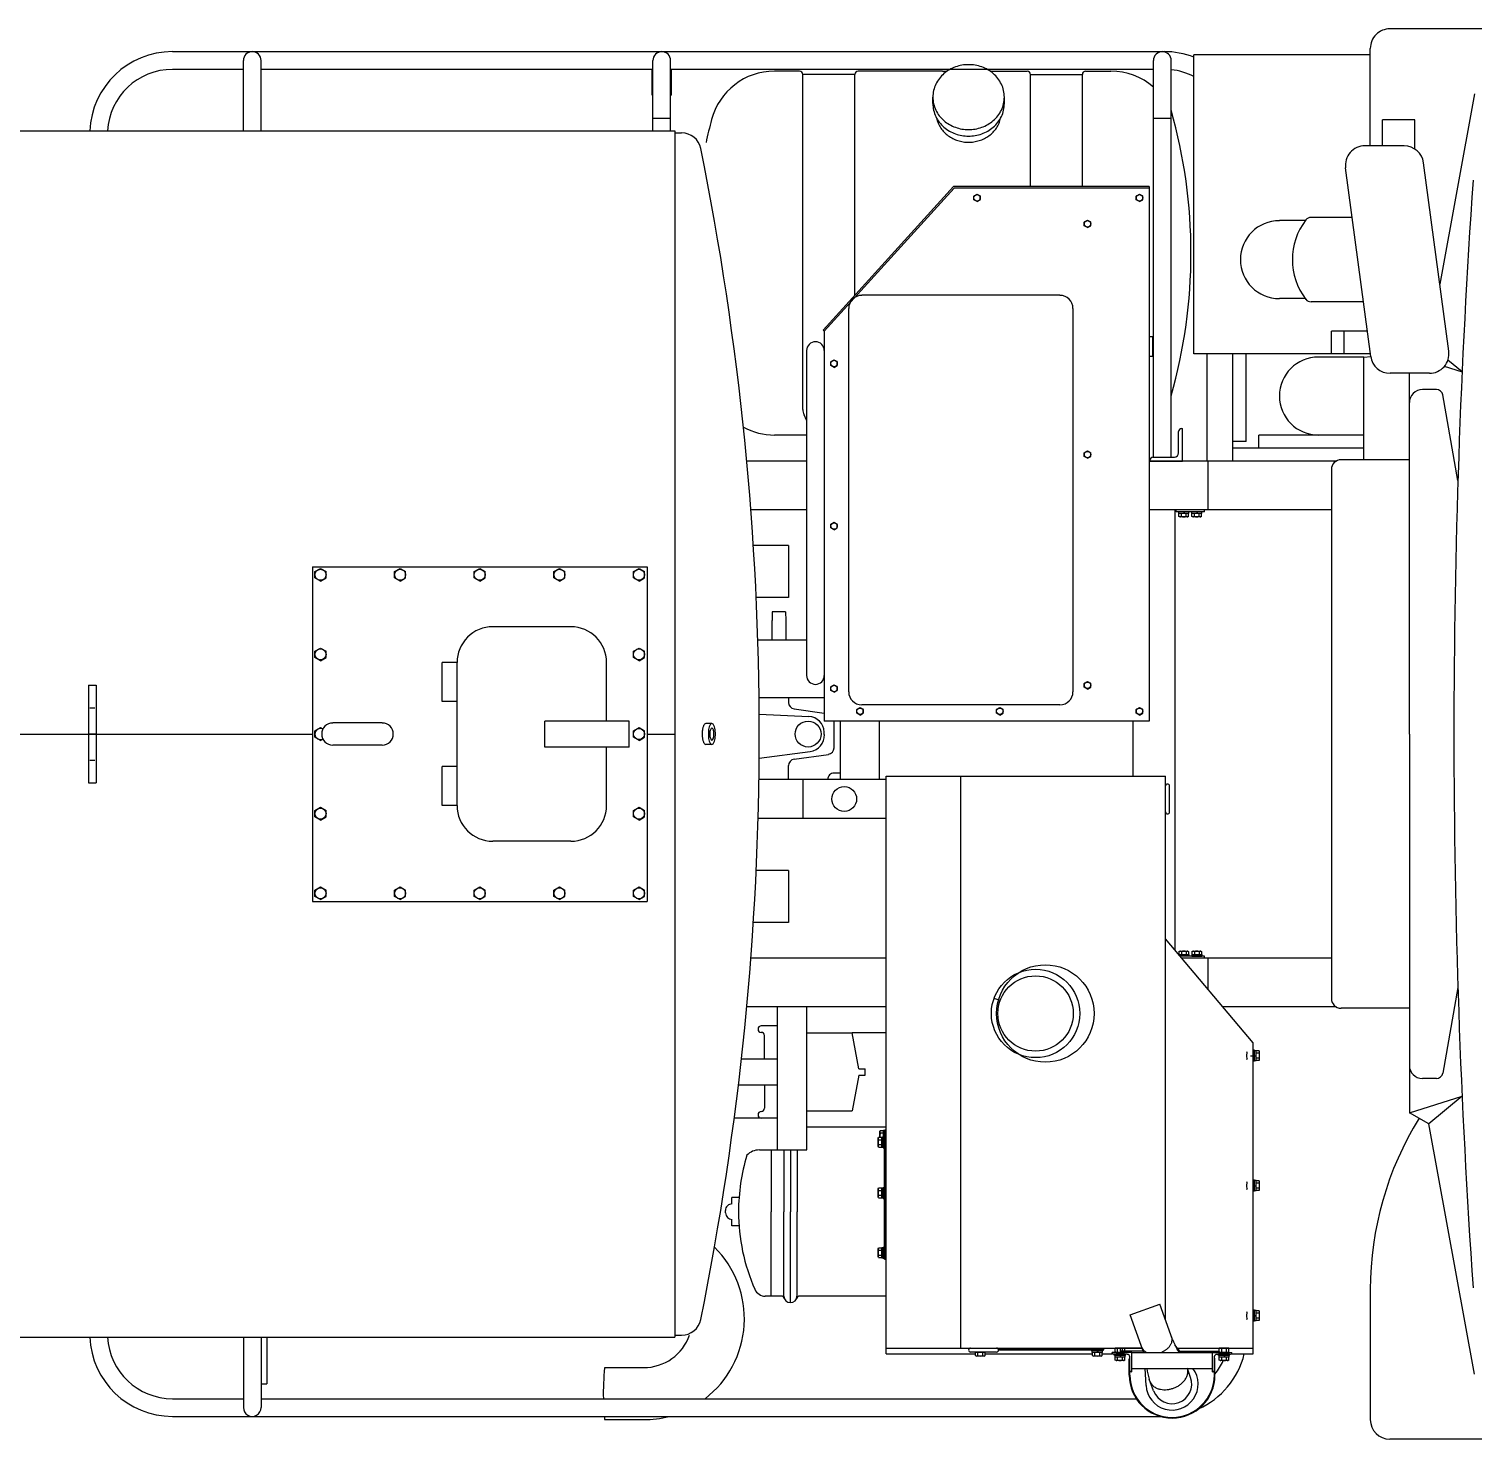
# Model space of a CAD drawing. Header units: millimetres. Extents: x 35403 to 155690, y 202798 to 276657.
# Drawn here: x 101434 to 103683, y 226707 to 228903 of the extents above; entities that cross this region are included whole.
import ezdxf

# ---------------------------------------------------------------- set-up
doc = ezdxf.new("R2010")
doc.units = ezdxf.units.MM

# ---------------------------------------------------------------- blocks, each defined once
blk = doc.blocks.new('A$C789A03EF')
for p, q in [((1.6333, 2.3262), (1.8161, 2.3262)), ((1.8465, 2.0931), (1.8465, 2.2959)), ((2.9782, 2.2959), (3.039, 2.2959)), ((3.712, 2.2908), (2.1734, 2.2908)), ((3.5739, 2.1673), (3.5739, 2.277)), ((3.6014, 2.1673), (3.6014, 2.277)), ((2.184, 2.251), (2.1907, 2.2326)), ((3.5739, 2.2633), (2.211, 2.2633)), ((3.712, 2.2633), (3.6014, 2.2633)), ((2.1264, 2.23), (2.1314, 2.2164)), ((2.1957, 2.2425), (2.197, 2.2164)), ((3.5739, 2.2402), (3.5648, 2.2402)), ((3.5648, 2.1673), (3.5648, 2.2402)), ((1.6845, 2.225), (1.7553, 1.8353)), ((2.0884, 2.2265), (2.0884, 2.2012)), ((2.0894, 2.2265), (2.0894, 2.1982)), ((2.0925, 2.2215), (2.0914, 2.2215)), ((2.0925, 2.2215), (2.0925, 2.1911)), ((2.218, 2.2164), (2.0925, 2.2164)), ((2.218, 2.2215), (2.218, 2.1911)), ((2.218, 2.2215), (2.219, 2.2215)), ((2.221, 2.2265), (2.221, 2.1982)), ((2.222, 2.2265), (2.222, 2.2012)), ((2.9782, 2.2149), (3.039, 2.2149)), ((2.0621, 2.1936), (2.0287, 2.1936)), ((2.0287, 2.1936), (2.0287, 1.7087)), ((2.1468, 2.1845), (2.0287, 2.1845)), ((2.0621, 2.1921), (2.0621, 2.1911)), ((2.0925, 2.1911), (2.0621, 2.1911)), ((2.0854, 2.1941), (2.0641, 2.1941)), ((2.0656, 2.1957), (2.0656, 2.1941)), ((2.0656, 2.1957), (2.0828, 2.1957)), ((2.0656, 2.1941), (2.0828, 2.1941)), ((2.0656, 2.1941), (2.0828, 2.1941)), ((2.0663, 2.1983), (2.0663, 2.1957)), ((2.0663, 2.1983), (2.0821, 2.1983)), ((2.0666, 2.2031), (2.0679, 2.2038)), ((2.0666, 2.2031), (2.0666, 2.1983)), ((2.0666, 2.1904), (2.0679, 2.1911)), ((2.0666, 2.1904), (2.0666, 2.1845)), ((2.0666, 2.1845), (2.0818, 2.1845)), ((2.0679, 2.2038), (2.0806, 2.2038)), ((2.0679, 2.1911), (2.0806, 2.1911)), ((2.0684, 2.1911), (2.0811, 2.1911)), ((2.0692, 2.1941), (2.0692, 2.1911)), ((2.0704, 2.2031), (2.0704, 2.1983)), ((2.0704, 2.1904), (2.0704, 2.1845)), ((2.0736, 2.1957), (2.0742, 2.1983)), ((2.0741, 2.1957), (2.0748, 2.1983)), ((2.1468, 2.1845), (2.0742, 2.1845)), ((2.078, 2.2031), (2.078, 2.1983)), ((2.078, 2.1904), (2.078, 2.1845)), ((2.0793, 2.1941), (2.0793, 2.1911)), ((2.0806, 2.2038), (2.0818, 2.2031)), ((2.0806, 2.1911), (2.0818, 2.1904)), ((2.0818, 2.2031), (2.0818, 2.1983)), ((2.0818, 2.1904), (2.0818, 2.1845)), ((2.1433, 2.1891), (2.0818, 2.1891)), ((2.0821, 2.1983), (2.0821, 2.1957)), ((2.0828, 2.1957), (2.0828, 2.1941)), ((2.0881, 2.2009), (2.0894, 2.2009)), ((2.0894, 2.2012), (2.0884, 2.2012)), ((2.218, 2.1911), (2.0925, 2.1911)), ((2.1418, 2.1911), (2.1508, 2.1792)), ((2.1439, 2.1911), (2.1471, 2.1859)), ((2.2001, 2.1891), (2.2362, 2.1891)), ((2.2006, 2.1877), (2.2207, 2.1326)), ((2.6006, 2.1845), (2.2018, 2.1845)), ((2.2018, 2.1845), (2.2362, 2.1845)), ((2.218, 2.1911), (2.2484, 2.1911)), ((2.221, 2.2012), (2.222, 2.2012)), ((2.2251, 2.1941), (2.2463, 2.1941)), ((2.2276, 2.1957), (2.2448, 2.1957)), ((2.2276, 2.1957), (2.2276, 2.1941)), ((2.2276, 2.1941), (2.2448, 2.1941)), ((2.2283, 2.1983), (2.2441, 2.1983)), ((2.2283, 2.1983), (2.2283, 2.1957)), ((2.2286, 2.2031), (2.2299, 2.2038)), ((2.2286, 2.2031), (2.2286, 2.1983)), ((2.2286, 2.1904), (2.2299, 2.1911)), ((2.2286, 2.1904), (2.2286, 2.1845)), ((2.2286, 2.1845), (2.2438, 2.1845)), ((2.242, 2.1911), (2.2294, 2.1911)), ((2.2299, 2.2038), (2.2425, 2.2038)), ((2.2299, 2.1911), (2.2425, 2.1911)), ((2.2311, 2.1941), (2.2311, 2.1911)), ((2.2324, 2.2031), (2.2324, 2.1983)), ((2.2324, 2.1904), (2.2324, 2.1845)), ((2.2355, 2.1957), (2.2362, 2.1983)), ((2.2361, 2.1957), (2.2367, 2.1983)), ((2.2362, 2.1845), (2.2362, 2.1891)), ((2.24, 2.2031), (2.24, 2.1983)), ((2.24, 2.1904), (2.24, 2.1845)), ((2.2413, 2.1941), (2.2413, 2.1911)), ((2.2425, 2.2038), (2.2438, 2.2031)), ((2.2425, 2.1911), (2.2438, 2.1904)), ((2.2438, 2.2031), (2.2438, 2.1983)), ((2.2438, 2.1904), (2.2438, 2.1845)), ((2.2441, 2.1983), (2.2441, 2.1957)), ((2.2448, 2.1957), (2.2448, 2.1941)), ((2.264, 2.1936), (2.2484, 2.1936)), ((2.2484, 2.1921), (2.2484, 2.1911)), ((2.2615, 2.1871), (2.2615, 2.1845)), ((2.4255, 2.1871), (2.2615, 2.1871)), ((2.4263, 2.1855), (2.2615, 2.1855)), ((2.263, 2.1888), (2.2802, 2.1888)), ((2.263, 2.1888), (2.263, 2.1871)), ((2.263, 2.1871), (2.2802, 2.1871)), ((2.2637, 2.1913), (2.2795, 2.1913)), ((2.2637, 2.1913), (2.2637, 2.1888)), ((2.264, 2.1961), (2.2653, 2.1969)), ((2.264, 2.1961), (2.264, 2.1913)), ((2.2653, 2.1969), (2.278, 2.1969)), ((2.2678, 2.1961), (2.2678, 2.1913)), ((2.271, 2.1888), (2.2716, 2.1913)), ((2.2715, 2.1888), (2.2722, 2.1913)), ((2.2754, 2.1961), (2.2754, 2.1913)), ((2.278, 2.1969), (2.2792, 2.1961)), ((2.2792, 2.1961), (2.2792, 2.1913)), ((2.4463, 2.1936), (2.2792, 2.1936)), ((2.2795, 2.1913), (2.2795, 2.1888)), ((2.2802, 2.1888), (2.2802, 2.1871)), ((2.4285, 2.1906), (2.469, 2.1906)), ((2.446, 2.1913), (2.446, 2.1906)), ((2.446, 2.1913), (2.4618, 2.1913)), ((2.4463, 2.1961), (2.4475, 2.1969)), ((2.4463, 2.1961), (2.4463, 2.1913)), ((2.4475, 2.1969), (2.4602, 2.1969)), ((2.4501, 2.1961), (2.4501, 2.1913)), ((2.4537, 2.1906), (2.4539, 2.1913)), ((2.4542, 2.1906), (2.4544, 2.1913)), ((2.4577, 2.1961), (2.4577, 2.1913)), ((2.4602, 2.1969), (2.4615, 2.1961)), ((2.4615, 2.1961), (2.4615, 2.1913)), ((2.6006, 2.1936), (2.4615, 2.1936)), ((2.4618, 2.1913), (2.4618, 2.1906)), ((2.4842, 2.1845), (2.4842, 1.2937)), ((2.6006, 2.1936), (2.6006, 1.2937)), ((2.1544, 2.1709), (2.1744, 2.1158)), ((2.9297, 2.1643), (2.919, 2.1643)), ((2.9297, 0.2884), (2.9297, 2.1673)), ((5.6427, 2.1673), (2.9297, 2.1673)), ((2.0197, 2.1415), (2.019, 2.1402)), ((2.019, 2.1402), (2.019, 2.1276)), ((2.0197, 2.1415), (2.0245, 2.1415)), ((2.0197, 2.1377), (2.0245, 2.1377)), ((2.0245, 2.1418), (2.0245, 2.126)), ((2.0245, 2.1418), (2.0271, 2.1418)), ((2.0271, 2.1425), (2.0287, 2.1425)), ((2.0271, 2.1425), (2.0271, 2.1253)), ((2.0287, 2.1425), (2.0287, 2.1253)), ((2.1653, 2.1407), (2.1653, 1.2937)), ((2.019, 2.1276), (2.0197, 2.1263)), ((2.0197, 2.1301), (2.0245, 2.1301)), ((2.0197, 2.1263), (2.0245, 2.1263)), ((2.0271, 2.1346), (2.0245, 2.1339)), ((2.0271, 2.134), (2.0245, 2.1333)), ((2.0245, 2.126), (2.0271, 2.126)), ((2.0271, 2.1253), (2.0287, 2.1253)), ((2.2207, 2.1326), (2.1744, 2.1158)), ((2.6006, 2.1035), (2.7347, 2.1035)), ((2.7393, 2.1035), (2.7393, 1.9719)), ((2.7495, 2.1136), (2.7495, 1.9719)), ((2.7596, 2.1035), (2.7596, 1.9719)), ((2.7642, 2.1035), (2.7887, 2.1035)), ((2.7798, 2.1035), (2.7798, 1.9719)), ((2.6033, 2.0458), (2.6006, 2.0458)), ((2.6017, 2.0458), (2.6017, 1.8535)), ((2.6033, 2.0458), (2.6033, 1.8535)), ((2.6049, 2.0443), (2.6033, 2.0443)), ((2.6033, 2.0443), (2.6033, 2.0271)), ((2.6049, 2.0271), (2.6033, 2.0271)), ((2.6049, 2.0443), (2.6049, 2.0271)), ((2.6074, 2.0436), (2.6049, 2.0436)), ((2.6049, 2.0364), (2.6074, 2.0357)), ((2.6049, 2.0358), (2.6074, 2.0351)), ((2.6074, 2.0278), (2.6049, 2.0278)), ((2.6074, 2.0436), (2.6074, 2.0278)), ((2.6123, 2.0433), (2.6074, 2.0433)), ((2.6123, 2.0395), (2.6074, 2.0395)), ((2.6123, 2.0319), (2.6074, 2.0319)), ((2.6123, 2.0281), (2.6074, 2.0281)), ((2.6123, 2.0433), (2.613, 2.042)), ((2.613, 2.0294), (2.6123, 2.0281)), ((2.613, 2.042), (2.613, 2.0294)), ((2.8296, 1.9942), (2.8406, 1.9942)), ((2.8406, 1.9942), (2.8406, 1.9841)), ((2.7393, 1.8757), (2.7393, 1.9719)), ((2.7495, 1.8757), (2.7495, 1.9719)), ((2.7596, 1.8757), (2.7596, 1.9719)), ((2.7798, 1.8757), (2.7798, 1.9719)), ((2.8406, 1.9598), (2.8406, 1.9496)), ((2.8507, 1.9739), (2.8507, 1.9699)), ((2.0197, 1.939), (2.019, 1.9377)), ((2.019, 1.9377), (2.019, 1.9251)), ((2.0197, 1.939), (2.0245, 1.939)), ((2.0197, 1.9352), (2.0245, 1.9352)), ((2.0245, 1.9393), (2.0245, 1.9235)), ((2.0245, 1.9393), (2.0271, 1.9393)), ((2.0271, 1.94), (2.0287, 1.94)), ((2.0271, 1.94), (2.0271, 1.9228)), ((2.0287, 1.94), (2.0287, 1.9228)), ((2.6049, 1.9512), (2.6033, 1.9512)), ((2.6033, 1.9512), (2.6033, 1.934)), ((2.6049, 1.9512), (2.6049, 1.934)), ((2.6074, 1.9505), (2.6049, 1.9505)), ((2.6049, 1.9432), (2.6074, 1.9426)), ((2.6049, 1.9427), (2.6074, 1.942)), ((2.6074, 1.9347), (2.6049, 1.9347)), ((2.6074, 1.9505), (2.6074, 1.9347)), ((2.6123, 1.9501), (2.6074, 1.9501)), ((2.6123, 1.9464), (2.6074, 1.9464)), ((2.6123, 1.9388), (2.6074, 1.9388)), ((2.6123, 1.935), (2.6074, 1.935)), ((2.6123, 1.9501), (2.613, 1.9489)), ((2.613, 1.9362), (2.6123, 1.935)), ((2.613, 1.9489), (2.613, 1.9362)), ((2.8296, 1.9496), (2.8406, 1.9496)), ((2.019, 1.9251), (2.0197, 1.9238)), ((2.0197, 1.9276), (2.0245, 1.9276)), ((2.0197, 1.9238), (2.0245, 1.9238)), ((2.0271, 1.9321), (2.0245, 1.9314)), ((2.0271, 1.9316), (2.0245, 1.9309)), ((2.0245, 1.9235), (2.0271, 1.9235)), ((2.0271, 1.9228), (2.0287, 1.9228)), ((2.6049, 1.934), (2.6033, 1.934)), ((2.6033, 1.8722), (2.6033, 1.855)), ((2.6049, 1.8722), (2.6033, 1.8722)), ((2.6049, 1.8722), (2.6049, 1.855)), ((2.6074, 1.8715), (2.6049, 1.8715)), ((2.6074, 1.8715), (2.6074, 1.8557)), ((2.6123, 1.8712), (2.6074, 1.8712)), ((2.6123, 1.8674), (2.6074, 1.8674)), ((2.6123, 1.8712), (2.613, 1.8699)), ((2.613, 1.8699), (2.613, 1.8573)), ((2.7241, 1.8757), (2.7241, 1.653)), ((2.7979, 1.8757), (2.7241, 1.8757)), ((2.7697, 1.8757), (2.7697, 1.653)), ((2.6006, 1.8616), (2.6006, 1.8444)), ((2.6033, 1.8535), (2.6006, 1.8535)), ((2.6023, 1.8444), (2.6006, 1.8444)), ((2.6023, 1.8536), (2.6048, 1.853)), ((2.6023, 1.8535), (2.6023, 1.8444)), ((2.6023, 1.8531), (2.6048, 1.8524)), ((2.6048, 1.8451), (2.6023, 1.8451)), ((2.6049, 1.855), (2.6033, 1.855)), ((2.6048, 1.855), (2.6048, 1.8451)), ((2.6096, 1.8492), (2.6048, 1.8492)), ((2.6096, 1.8454), (2.6048, 1.8454)), ((2.6049, 1.8643), (2.6074, 1.8636)), ((2.6049, 1.8637), (2.6074, 1.8631)), ((2.6074, 1.8557), (2.6049, 1.8557)), ((2.6123, 1.8598), (2.6074, 1.8598)), ((2.6123, 1.856), (2.6074, 1.856)), ((2.6104, 1.8466), (2.6096, 1.8454)), ((2.6104, 1.856), (2.6104, 1.8466)), ((2.613, 1.8573), (2.6123, 1.856)), ((1.7036, 1.7918), (1.7553, 1.8353)), ((1.7553, 1.8353), (1.7857, 1.8177)), ((2.6006, 1.8403), (2.7241, 1.8403)), ((2.7697, 1.8261), (2.795, 1.8261)), ((2.7697, 1.8261), (2.8269, 1.8261)), ((2.7697, 1.8261), (2.8371, 1.8261)), ((1.7857, 1.8177), (1.7036, 1.7918)), ((1.7857, 1.2279), (1.7857, 1.8177)), ((2.6432, 1.7593), (2.6533, 1.815)), ((2.7241, 1.815), (2.6533, 1.815)), ((2.79, 1.7745), (2.79, 1.8109)), ((1.7101, 1.6228), (1.7336, 1.756)), ((1.7436, 1.7644), (1.7655, 1.7644)), ((2.6432, 1.7593), (2.633, 1.7593)), ((2.633, 1.7593), (2.633, 1.7492)), ((2.8306, 1.7745), (2.7697, 1.7745)), ((2.0197, 1.7365), (2.019, 1.7353)), ((2.019, 1.7353), (2.019, 1.7226)), ((2.0197, 1.7365), (2.0245, 1.7365)), ((2.0197, 1.7328), (2.0245, 1.7328)), ((2.0245, 1.7369), (2.0245, 1.7211)), ((2.0245, 1.7369), (2.0271, 1.7369)), ((2.0271, 1.7376), (2.0287, 1.7376)), ((2.0271, 1.7376), (2.0271, 1.7204)), ((2.0287, 1.7376), (2.0287, 1.7204)), ((2.6432, 1.7492), (2.633, 1.7492)), ((2.6432, 1.7492), (2.6533, 1.6935)), ((2.8259, 1.734), (2.7697, 1.734)), ((2.79, 1.734), (2.79, 1.6976)), ((2.019, 1.7226), (2.0197, 1.7214)), ((2.0197, 1.7252), (2.0245, 1.7252)), ((2.0197, 1.7214), (2.0245, 1.7214)), ((2.0271, 1.7296), (2.0245, 1.729)), ((2.0271, 1.7291), (2.0245, 1.7284)), ((2.0245, 1.7211), (2.0271, 1.7211)), ((2.0271, 1.7204), (2.0287, 1.7204)), ((2.0333, 1.729), (2.0303, 1.729)), ((2.0287, 1.7087), (2.1653, 1.5467)), ((2.6006, 1.6935), (2.6533, 1.6935)), ((2.7241, 1.6935), (2.6533, 1.6935)), ((2.7697, 1.6824), (2.795, 1.6824)), ((1.7857, 1.6551), (1.892, 1.6551)), ((1.8996, 1.653), (2.0757, 1.653)), ((2.423, 1.6431), (2.4325, 1.6396)), ((2.6006, 1.653), (2.8177, 1.653)), ((1.9072, 0.8158), (1.9072, 1.6399)), ((2.0995, 1.5771), (2.0995, 1.6247)), ((1.9072, 1.5771), (2.0995, 1.5771)), ((2.0995, 1.5771), (2.1397, 1.5771)), ((2.1046, 1.5771), (2.1046, 1.5741)), ((2.6006, 1.5771), (2.8113, 1.5771)), ((2.1046, 1.5741), (2.1423, 1.5741)), ((2.1246, 1.5741), (2.1089, 1.5741)), ((2.1089, 1.5715), (2.1089, 1.5741)), ((2.1246, 1.5715), (2.1089, 1.5715)), ((2.1092, 1.5667), (2.1092, 1.5715)), ((2.1104, 1.566), (2.1092, 1.5667)), ((2.1231, 1.566), (2.1104, 1.566)), ((2.113, 1.5667), (2.113, 1.5715)), ((2.1169, 1.5741), (2.1162, 1.5715)), ((2.1174, 1.5741), (2.1168, 1.5715)), ((2.1205, 1.5667), (2.1205, 1.5715)), ((2.1243, 1.5667), (2.1231, 1.566)), ((2.1243, 1.5667), (2.1243, 1.5715)), ((2.1246, 1.5715), (2.1246, 1.5741)), ((2.1291, 1.5715), (2.1291, 1.5741)), ((2.1444, 1.5715), (2.1291, 1.5715)), ((2.1294, 1.5667), (2.1294, 1.5715)), ((2.1307, 1.566), (2.1294, 1.5667)), ((2.1433, 1.566), (2.1307, 1.566)), ((2.1332, 1.5667), (2.1332, 1.5715)), ((2.1371, 1.5741), (2.1365, 1.5715)), ((2.1377, 1.5741), (2.137, 1.5715)), ((2.1408, 1.5667), (2.1408, 1.5715)), ((2.1446, 1.5667), (2.1433, 1.566)), ((2.1449, 1.5715), (2.1444, 1.5715)), ((2.1446, 1.5713), (2.1446, 1.5715)), ((2.1446, 1.5667), (2.1446, 1.5713)), ((2.1502, 1.5647), (2.1502, 0.8786)), ((2.7525, 1.5214), (2.8074, 1.5214)), ((2.7525, 1.4404), (2.7525, 1.5214)), ((2.9727, 0.9672), (2.9727, 1.4885)), ((3.494, 1.4885), (2.9727, 1.4885)), ((2.9853, 1.4858), (2.9767, 1.4808)), ((2.9853, 1.4858), (2.9939, 1.4808)), ((3.1093, 1.4858), (3.1007, 1.4808)), ((3.1093, 1.4858), (3.1179, 1.4808)), ((3.2334, 1.4858), (3.2247, 1.4808)), ((3.2334, 1.4858), (3.242, 1.4808)), ((3.3574, 1.4858), (3.3488, 1.4808)), ((3.3574, 1.4858), (3.366, 1.4808)), ((3.4814, 1.4858), (3.4728, 1.4808)), ((3.4814, 1.4858), (3.49, 1.4808)), ((3.494, 0.9672), (3.494, 1.4885)), ((2.9767, 1.4808), (2.9767, 1.4709)), ((2.9853, 1.4659), (2.9767, 1.4709)), ((2.9939, 1.4709), (2.9853, 1.4659)), ((2.9939, 1.4808), (2.9939, 1.4709)), ((3.1007, 1.4808), (3.1007, 1.4709)), ((3.1093, 1.4659), (3.1007, 1.4709)), ((3.1179, 1.4709), (3.1093, 1.4659)), ((3.1179, 1.4808), (3.1179, 1.4709)), ((3.2247, 1.4808), (3.2247, 1.4709)), ((3.2334, 1.4659), (3.2247, 1.4709)), ((3.242, 1.4709), (3.2334, 1.4659)), ((3.242, 1.4808), (3.242, 1.4709)), ((3.3488, 1.4808), (3.3488, 1.4709)), ((3.3574, 1.4659), (3.3488, 1.4709)), ((3.366, 1.4709), (3.3574, 1.4659)), ((3.366, 1.4808), (3.366, 1.4709)), ((3.4728, 1.4808), (3.4728, 1.4709)), ((3.4814, 1.4659), (3.4728, 1.4709)), ((3.49, 1.4709), (3.4814, 1.4659)), ((3.49, 1.4808), (3.49, 1.4709)), ((2.7525, 1.4404), (2.803, 1.4404)), ((3.0916, 1.3949), (3.2131, 1.3949)), ((2.6006, 1.3597), (2.7999, 1.3597)), ((2.7301, 1.2987), (2.7301, 1.3597)), ((2.9853, 1.3618), (2.9767, 1.3568)), ((2.9767, 1.3568), (2.9767, 1.3469)), ((2.9853, 1.3618), (2.9939, 1.3568)), ((2.9939, 1.3568), (2.9939, 1.3469)), ((3.4814, 1.3618), (3.4728, 1.3568)), ((3.4728, 1.3568), (3.4728, 1.3469)), ((3.4814, 1.3618), (3.49, 1.3568)), ((3.49, 1.3568), (3.49, 1.3469)), ((2.1593, 1.3493), (2.1593, 1.3088)), ((2.9853, 1.3419), (2.9767, 1.3469)), ((2.9939, 1.3469), (2.9853, 1.3419)), ((3.0359, 1.3392), (3.0359, 1.2481)), ((3.2688, 1.3392), (3.2688, 1.1165)), ((3.2688, 1.3392), (3.2921, 1.3392)), ((3.2921, 1.3392), (3.2921, 1.2785)), ((3.4814, 1.3419), (3.4728, 1.3469)), ((3.49, 1.3469), (3.4814, 1.3419)), ((2.6006, 1.2937), (2.1653, 1.2937)), ((2.216, 1.2937), (2.216, 1.2076)), ((2.6006, 1.2985), (2.7986, 1.2985)), ((2.6108, 1.2985), (2.6108, 1.2076)), ((2.6715, 1.2987), (2.6715, 1.2076)), ((2.6715, 1.2886), (2.6816, 1.2886)), ((2.6918, 1.2987), (2.7525, 1.2987)), ((2.7525, 1.2987), (2.7525, 1.2771)), ((3.8428, 1.3038), (3.8306, 1.3038)), ((3.8306, 1.1519), (3.8306, 1.3038)), ((3.8428, 1.1519), (3.8428, 1.3038)), ((2.7438, 1.2671), (2.6903, 1.2595)), ((2.7982, 1.2654), (2.7187, 1.255)), ((3.2688, 1.2785), (3.2921, 1.2785)), ((3.8407, 1.2687), (3.8326, 1.2687)), ((2.6816, 1.2494), (2.6816, 1.2076)), ((2.8719, 1.2441), (2.8815, 1.2441)), ((2.9853, 1.2378), (2.9767, 1.2328)), ((2.9853, 1.2378), (2.9939, 1.2328)), ((3.0005, 1.2481), (3.0005, 1.2076)), ((3.0005, 1.2481), (3.1321, 1.2481)), ((3.1321, 1.2481), (3.1321, 1.2076)), ((3.3852, 1.2451), (3.4623, 1.2451)), ((3.4814, 1.2378), (3.4777, 1.2357)), ((3.4814, 1.2378), (3.49, 1.2328)), ((1.7857, 1.2279), (1.7857, 0.666)), ((2.6968, 1.2288), (2.6969, 1.2248)), ((2.9727, 1.2279), (2.9297, 1.2279)), ((2.9767, 1.2328), (2.9767, 1.2229)), ((2.9853, 1.2179), (2.9767, 1.2229)), ((2.9939, 1.2229), (2.9853, 1.2179)), ((2.9939, 1.2328), (2.9939, 1.2229)), ((3.4814, 1.2179), (3.4777, 1.22)), ((3.49, 1.2229), (3.4814, 1.2179)), ((3.49, 1.2328), (3.49, 1.2229)), ((5.6427, 1.2279), (3.494, 1.2279)), ((3.8306, 1.2279), (3.8428, 1.2279)), ((2.1907, 1.2076), (2.6968, 1.2076)), ((2.1907, 1.1772), (2.1907, 1.2076)), ((2.1907, 0.3775), (2.1907, 1.2076)), ((2.2058, 1.1983), (2.2008, 1.1953)), ((2.2008, 1.1953), (2.2008, 1.1895)), ((2.2058, 1.1983), (2.2109, 1.1953)), ((2.2109, 1.1953), (2.2109, 1.1895)), ((2.4235, 1.1983), (2.4184, 1.1953)), ((2.4184, 1.1953), (2.4184, 1.1895)), ((2.4235, 1.1983), (2.4285, 1.1953)), ((2.4285, 1.1953), (2.4285, 1.1895)), ((2.6411, 1.1983), (2.6361, 1.1953)), ((2.6361, 1.1953), (2.6361, 1.1895)), ((2.6411, 1.1983), (2.6462, 1.1953)), ((2.6462, 1.1953), (2.6462, 1.1895)), ((2.6968, 0.6002), (2.6968, 1.2076)), ((2.7438, 1.1886), (2.6968, 1.1953)), ((2.7982, 1.197), (2.721, 1.2005)), ((2.8719, 1.2117), (2.8815, 1.2117)), ((3.0005, 1.2076), (3.1321, 1.2076)), ((3.0359, 1.2076), (3.0359, 1.1165)), ((3.3852, 1.2106), (3.4623, 1.2106)), ((2.2058, 1.1866), (2.2008, 1.1895)), ((2.2109, 1.1895), (2.2058, 1.1866)), ((2.3298, 1.1823), (2.6386, 1.1823)), ((2.4235, 1.1866), (2.4184, 1.1895)), ((2.4285, 1.1895), (2.4235, 1.1866)), ((2.6411, 1.1866), (2.6361, 1.1895)), ((2.6462, 1.1895), (2.6411, 1.1866)), ((2.6968, 1.1717), (2.7984, 1.1717)), ((2.7525, 1.1717), (2.7525, 1.1786)), ((3.2688, 1.1772), (3.2921, 1.1772)), ((3.2921, 1.1772), (3.2921, 1.1165)), ((3.8407, 1.187), (3.8326, 1.187)), ((2.2868, 1.1578), (2.2818, 1.1549)), ((2.2818, 1.1549), (2.2818, 1.149)), ((2.2868, 1.1461), (2.2818, 1.149)), ((2.2868, 1.1578), (2.2919, 1.1549)), ((2.2919, 1.149), (2.2868, 1.1461)), ((2.2919, 1.1549), (2.2919, 1.149)), ((2.3096, 0.5648), (2.3096, 1.1621)), ((2.6589, 0.5648), (2.6589, 1.1621)), ((2.6816, 1.1628), (2.6766, 1.1599)), ((2.6766, 1.1599), (2.6766, 1.1541)), ((2.6816, 1.1511), (2.6766, 1.1541)), ((2.6816, 1.1628), (2.6867, 1.1599)), ((2.6867, 1.1541), (2.6816, 1.1511)), ((2.6867, 1.1599), (2.6867, 1.1541)), ((3.8428, 1.1519), (3.8306, 1.1519)), ((2.7244, 0.6307), (2.7244, 1.1367)), ((2.9853, 1.1138), (2.9767, 1.1088)), ((2.9767, 1.1088), (2.9767, 1.0989)), ((2.9853, 1.1138), (2.9939, 1.1088)), ((2.9939, 1.1088), (2.9939, 1.0989)), ((3.2688, 1.1165), (3.2921, 1.1165)), ((3.4814, 1.1138), (3.4728, 1.1088)), ((3.4728, 1.1088), (3.4728, 1.0989)), ((3.4814, 1.1138), (3.49, 1.1088)), ((3.49, 1.1088), (3.49, 1.0989)), ((2.7244, 1.0815), (2.8004, 1.0815)), ((2.7565, 1.0508), (2.7565, 1.0815)), ((2.7785, 1.0508), (2.7785, 1.0815)), ((2.9853, 1.0939), (2.9767, 1.0989)), ((2.9939, 1.0989), (2.9853, 1.0939)), ((3.4814, 1.0939), (3.4728, 1.0989)), ((3.49, 1.0989), (3.4814, 1.0939)), ((3.0916, 1.0608), (3.2131, 1.0608)), ((2.7571, 1.0374), (2.7567, 1.0508)), ((2.7571, 1.0374), (2.7778, 1.0374)), ((2.7778, 1.0374), (2.7782, 1.0508)), ((2.7525, 1.0153), (2.803, 1.0153)), ((2.7525, 0.9343), (2.7525, 1.0153)), ((2.9853, 0.9898), (2.9767, 0.9848)), ((2.9853, 0.9898), (2.9939, 0.9848)), ((3.1093, 0.9898), (3.1007, 0.9848)), ((3.1093, 0.9898), (3.1179, 0.9848)), ((3.2334, 0.9898), (3.2247, 0.9848)), ((3.2334, 0.9898), (3.242, 0.9848)), ((3.3574, 0.9898), (3.3488, 0.9848)), ((3.3574, 0.9898), (3.366, 0.9848)), ((3.4814, 0.9898), (3.4728, 0.9848)), ((3.4814, 0.9898), (3.49, 0.9848)), ((3.494, 0.9672), (2.9727, 0.9672)), ((2.9767, 0.9848), (2.9767, 0.9749)), ((2.9853, 0.9699), (2.9767, 0.9749)), ((2.9939, 0.9749), (2.9853, 0.9699)), ((2.9939, 0.9848), (2.9939, 0.9749)), ((3.1007, 0.9848), (3.1007, 0.9749)), ((3.1093, 0.9699), (3.1007, 0.9749)), ((3.1179, 0.9749), (3.1093, 0.9699)), ((3.1179, 0.9848), (3.1179, 0.9749)), ((3.2247, 0.9848), (3.2247, 0.9749)), ((3.2334, 0.9699), (3.2247, 0.9749)), ((3.242, 0.9749), (3.2334, 0.9699)), ((3.242, 0.9848), (3.242, 0.9749)), ((3.3488, 0.9848), (3.3488, 0.9749)), ((3.3574, 0.9699), (3.3488, 0.9749)), ((3.366, 0.9749), (3.3574, 0.9699)), ((3.366, 0.9848), (3.366, 0.9749)), ((3.4728, 0.9848), (3.4728, 0.9749)), ((3.4814, 0.9699), (3.4728, 0.9749)), ((3.49, 0.9749), (3.4814, 0.9699)), ((3.49, 0.9848), (3.49, 0.9749)), ((2.7525, 0.9343), (2.8074, 0.9343)), ((2.6816, 0.9098), (2.6766, 0.9068)), ((2.6766, 0.9068), (2.6766, 0.901)), ((2.6816, 0.8981), (2.6766, 0.901)), ((2.6816, 0.9098), (2.6867, 0.9068)), ((2.6867, 0.901), (2.6816, 0.8981)), ((2.6867, 0.9068), (2.6867, 0.901)), ((1.9072, 0.8786), (2.0995, 0.8786)), ((2.0995, 0.8027), (2.0995, 0.8786)), ((2.0995, 0.8786), (2.1907, 0.8786)), ((2.1046, 0.8816), (2.1046, 0.8786)), ((2.1046, 0.8816), (2.1491, 0.8816)), ((2.1089, 0.8842), (2.1246, 0.8842)), ((2.1089, 0.8842), (2.1089, 0.8816)), ((2.1089, 0.8816), (2.1246, 0.8816)), ((2.1092, 0.889), (2.1104, 0.8897)), ((2.1092, 0.889), (2.1092, 0.8842)), ((2.1104, 0.8897), (2.1231, 0.8897)), ((2.113, 0.889), (2.113, 0.8842)), ((2.1161, 0.8816), (2.1168, 0.8842)), ((2.1166, 0.8816), (2.1173, 0.8842)), ((2.1205, 0.889), (2.1205, 0.8842)), ((2.1231, 0.8897), (2.1243, 0.889)), ((2.1243, 0.889), (2.1243, 0.8842)), ((2.1246, 0.8842), (2.1246, 0.8816)), ((2.1291, 0.8842), (2.1449, 0.8842)), ((2.1291, 0.8842), (2.1291, 0.8816)), ((2.1291, 0.8816), (2.1449, 0.8816)), ((2.1294, 0.889), (2.1307, 0.8897)), ((2.1294, 0.889), (2.1294, 0.8842)), ((2.1307, 0.8897), (2.1433, 0.8897)), ((2.1332, 0.889), (2.1332, 0.8842)), ((2.1363, 0.8816), (2.137, 0.8842)), ((2.1369, 0.8816), (2.1375, 0.8842)), ((2.1408, 0.889), (2.1408, 0.8842)), ((2.1433, 0.8897), (2.1446, 0.889)), ((2.1446, 0.889), (2.1446, 0.8842)), ((2.1449, 0.8842), (2.1449, 0.8816)), ((2.1491, 0.8816), (2.1491, 0.8786)), ((2.7244, 0.8786), (2.8113, 0.8786)), ((1.7101, 0.8329), (1.7336, 0.6997)), ((1.7857, 0.8007), (1.892, 0.8007)), ((1.8566, 0.8007), (1.8566, 0.6407)), ((1.8996, 0.8027), (2.0995, 0.8027)), ((2.0604, 0.8027), (2.0604, 0.6356)), ((2.0995, 0.8027), (2.1907, 0.8027)), ((2.1008, 0.8027), (2.1008, 0.6356)), ((2.139, 0.8027), (2.139, 0.7521)), ((2.1896, 0.8027), (2.139, 0.8027)), ((2.1451, 0.79), (2.1451, 0.7566)), ((2.1851, 0.7966), (2.1517, 0.7966)), ((2.1566, 0.7966), (2.1566, 0.1787)), ((2.1842, 0.7966), (2.1842, 0.1787)), ((2.1896, 0.8027), (2.1896, 0.8012)), ((2.2868, 0.7984), (2.2818, 0.7955)), ((2.2818, 0.7955), (2.2818, 0.7896)), ((2.2868, 0.7867), (2.2818, 0.7896)), ((2.2868, 0.7984), (2.2919, 0.7955)), ((2.2919, 0.7896), (2.2868, 0.7867)), ((2.2919, 0.7955), (2.2919, 0.7896)), ((2.7244, 0.8027), (2.8177, 0.8027)), ((1.8566, 0.7824), (2.0604, 0.7824)), ((2.0199, 0.7824), (2.0199, 0.7622)), ((2.0401, 0.7723), (2.0604, 0.7723)), ((2.0401, 0.7723), (2.0401, 0.6356)), ((1.8566, 0.7622), (2.0199, 0.7622)), ((2.1405, 0.7521), (2.139, 0.7521)), ((2.7244, 0.7622), (2.7745, 0.7622)), ((2.7244, 0.739), (2.7282, 0.7309)), ((2.7302, 0.7221), (2.7302, 0.7116)), ((2.7302, 0.7116), (2.7302, 0.2003)), ((1.7436, 0.6913), (1.7655, 0.6913)), ((1.7313, 0.6551), (1.7036, 0.6639)), ((1.7036, 0.6639), (1.7257, 0.6453)), ((1.7545, 0.666), (1.8158, 0.666)), ((2.6816, 0.6567), (2.6766, 0.6537)), ((2.6766, 0.6537), (2.6766, 0.6479)), ((2.6816, 0.6567), (2.6867, 0.6537)), ((2.6867, 0.6537), (2.6867, 0.6479)), ((1.7244, 0.6316), (1.7636, 0.3381)), ((1.8566, 0.6407), (1.8459, 0.6397)), ((1.8459, 0.6397), (1.8851, 0.3461)), ((1.8465, 0.6356), (2.1211, 0.6356)), ((1.8566, 0.6407), (1.9274, 0.6407)), ((1.887, 0.6356), (1.887, 0.6002)), ((1.9072, 0.6356), (1.9072, 0.6002)), ((2.1211, 0.6356), (2.1211, 0.17)), ((2.1856, 0.6397), (2.1907, 0.6397)), ((2.1856, 0.6093), (2.1856, 0.6397)), ((2.6816, 0.645), (2.6766, 0.6479)), ((2.6867, 0.6479), (2.6816, 0.645)), ((2.1856, 0.6093), (2.1907, 0.6093)), ((1.8512, 0.6002), (1.9072, 0.6002)), ((2.4944, 0.3775), (2.6968, 0.6002)), ((2.4954, 0.3752), (2.6985, 0.5986)), ((2.6968, 0.6002), (2.6985, 0.5986)), ((1.8573, 0.5547), (1.9388, 0.5547)), ((1.9477, 0.5496), (1.9882, 0.5496)), ((2.3298, 0.5445), (2.6386, 0.5445)), ((2.6492, 0.5444), (2.6492, 0.2003)), ((1.6845, 0.2307), (1.7384, 0.5271)), ((1.9477, 0.4281), (1.9882, 0.4281)), ((2.2868, 0.439), (2.2818, 0.4361)), ((2.2818, 0.4361), (2.2818, 0.4303)), ((2.2868, 0.4273), (2.2818, 0.4303)), ((2.2868, 0.439), (2.2919, 0.4361)), ((2.2919, 0.4303), (2.2868, 0.4273)), ((2.2919, 0.4361), (2.2919, 0.4303)), ((1.8748, 0.4231), (1.9388, 0.4231)), ((2.1907, 0.3752), (2.1907, 0.4079)), ((2.2058, 0.3985), (2.2008, 0.3956)), ((2.2008, 0.3956), (2.2008, 0.3898)), ((2.2058, 0.3868), (2.2008, 0.3898)), ((2.2058, 0.3985), (2.2109, 0.3956)), ((2.2109, 0.3898), (2.2058, 0.3868)), ((2.2109, 0.3956), (2.2109, 0.3898)), ((2.4589, 0.3985), (2.4539, 0.3956)), ((2.4539, 0.3956), (2.4539, 0.3898)), ((2.4589, 0.3868), (2.4539, 0.3898)), ((2.4589, 0.3985), (2.464, 0.3956)), ((2.464, 0.3898), (2.4589, 0.3868)), ((2.464, 0.3956), (2.464, 0.3898)), ((2.1907, 0.3775), (2.4944, 0.3775)), ((2.1907, 0.3752), (2.4954, 0.3752)), ((2.2949, 0.3752), (2.2949, 0.2003)), ((2.3759, 0.3752), (2.3759, 0.2003)), ((1.7772, 0.3165), (1.7772, 0.2712)), ((1.7937, 0.3117), (1.855, 0.3117)), ((1.8278, 0.3117), (1.8278, 0.2712)), ((1.8465, 0.3117), (1.8465, 0.1598)), ((1.7772, 0.2712), (1.8278, 0.2712)), ((2.9297, 0.2914), (2.919, 0.2914)), ((5.6427, 0.2884), (2.9297, 0.2884)), ((2.9361, 0.2884), (2.9361, 0.1787)), ((2.9637, 0.2884), (2.9637, 0.1787)), ((3.5739, 0.2884), (3.5739, 0.1787)), ((3.6014, 0.2884), (3.6014, 0.1787)), ((2.1842, 0.2684), (2.1566, 0.2684)), ((2.9637, 0.2684), (2.9361, 0.2684)), ((2.4164, 0.2459), (2.4164, 0.2358)), ((2.5278, 0.2459), (2.5278, 0.2358)), ((2.9347, 0.2329), (2.9361, 0.2329)), ((2.9347, 0.2329), (2.9347, 0.1924)), ((2.9637, 0.2329), (2.9651, 0.2329)), ((2.9651, 0.2329), (2.9651, 0.1924)), ((2.9361, 0.1924), (2.1842, 0.1924)), ((2.2899, 0.1953), (2.2506, 0.1953)), ((2.3759, 0.2003), (2.2949, 0.2003)), ((2.4387, 0.1953), (2.381, 0.1953)), ((2.5126, 0.1953), (2.5055, 0.1953)), ((2.5126, 0.1953), (2.6442, 0.1953)), ((2.6492, 0.2003), (2.7302, 0.2003)), ((2.7353, 0.1953), (2.7745, 0.1953)), ((3.5739, 0.1924), (2.9637, 0.1924)), ((3.712, 0.1924), (3.6014, 0.1924)), ((1.8465, 0.17), (2.1211, 0.17)), ((3.712, 0.1649), (2.1676, 0.1649)), ((1.6333, 0.1295), (1.8161, 0.1295))]:
    blk.add_line(p, q)
for points in [[(2.1891, 2.2368, 0.082078), (2.1866, 2.2413, 0.071251), (2.1829, 2.2448, 0.057636), (2.1783, 2.2472, 0.046749), (2.1734, 2.2486, 0.039166), (2.1683, 2.2492, 0.034294), (2.1631, 2.249, 0.031407), (2.158, 2.2482, 0.030064), (2.153, 2.2467, 0.03), (2.1483, 2.2447, 0.031304), (2.1438, 2.2421, 0.034168), (2.1398, 2.2389, 0.039051), (2.1362, 2.2352, 0.046675), (2.1333, 2.2309, 0.057737), (2.1313, 2.2261, 0.07147), (2.1307, 2.221, 0.083262), (2.1316, 2.2159)], [(2.1721, 2.1911, 0.014532), (2.1703, 2.1903, 0.014754), (2.1685, 2.1894, 0.015135), (2.1667, 2.1884, 0.015688), (2.1651, 2.1873, 0.016435), (2.1635, 2.186, 0.017403), (2.1619, 2.1847, 0.018629), (2.1605, 2.1833, 0.020155), (2.1592, 2.1817, 0.022029), (2.1581, 2.1801, 0.024295), (2.157, 2.1784, 0.026974), (2.1562, 2.1765, 0.030032), (2.1556, 2.1746, 0.033326), (2.1552, 2.1726, 0.036544), (2.1552, 2.1706, 0.039705), (2.1554, 2.1686, 0.039798), (2.1559, 2.1667)], [(2.2021, 2.1835, -0.000007), (2.2019, 2.1841, -0.000006), (2.2017, 2.1847, -0.000005), (2.2014, 2.1852, -0.000005), (2.2011, 2.1857, -0.000004), (2.2007, 2.1863, -0.000004), (2.2004, 2.1868, -0.000003), (2.2, 2.1873, -0.000002), (2.1995, 2.1878, -0.000002), (2.1991, 2.1882, -0.000001), (2.1986, 2.1887, -0.000001), (2.1982, 2.1891, 0), (2.1977, 2.1895, 0), (2.1971, 2.1899, 0.000001), (2.1966, 2.1902, 0.000002), (2.196, 2.1906, 0.000002), (2.1955, 2.1909)], [(2.8815, 1.2117, 0.207739), (2.8834, 1.2127, 0.070148), (2.8847, 1.2145, 0.035027), (2.8855, 1.2166, 0.022895), (2.8861, 1.2187, 0.017224), (2.8865, 1.2209, 0.014503), (2.8868, 1.2232, 0.013021), (2.887, 1.2255, 0.012169), (2.8871, 1.2278, 0.012041), (2.887, 1.23, 0.012697), (2.8868, 1.2323, 0.014217), (2.8866, 1.2346, 0.017129), (2.8861, 1.2368, 0.022819), (2.8855, 1.239, 0.035544), (2.8847, 1.2412, 0.073139), (2.8834, 1.2431, 0.218212), (2.8814, 1.244)], [(2.5278, 0.2459, 0.056497), (2.5266, 0.2562, 0.054961), (2.5232, 0.266, 0.05274), (2.5177, 0.2749, 0.050087), (2.5105, 0.2825, 0.047263), (2.502, 0.2886, 0.045077), (2.4926, 0.293, 0.043554), (2.4825, 0.2956, 0.042844), (2.4721, 0.2965, 0.042738), (2.4617, 0.2956, 0.043527), (2.4516, 0.293, 0.045053), (2.4422, 0.2886, 0.047264), (2.4337, 0.2825, 0.049962), (2.4265, 0.275, 0.052786), (2.421, 0.2661, 0.055195), (2.4176, 0.2562, 0.0565), (2.4164, 0.2459)], [(2.5219, 0.2685, 0.049924), (2.5194, 0.2765, 0.048149), (2.5155, 0.2839, 0.045862), (2.5102, 0.2905, 0.043283), (2.5038, 0.296, 0.041101), (2.4966, 0.3003, 0.039383), (2.4887, 0.3035, 0.038208), (2.4805, 0.3054, 0.037799), (2.4721, 0.306, 0.037581), (2.4637, 0.3054, 0.038183), (2.4555, 0.3035, 0.039356), (2.4476, 0.3003, 0.041088), (2.4404, 0.296, 0.043288), (2.434, 0.2905, 0.045771), (2.4287, 0.284, 0.048228), (2.4247, 0.2765, 0.050229), (2.4223, 0.2685)]]:
    blk.add_lwpolyline(points, format="xyb")
for points in [[(2.8719, 1.2117, 0.259066), (2.8751, 1.2145, 0.056164), (2.8765, 1.2188, 0.031298), (2.8772, 1.2233, 0.024823), (2.8774, 1.2279, 0.024578), (2.8772, 1.2324, 0.031119), (2.8765, 1.2368, 0.056118), (2.8751, 1.2411, 0.259889), (2.8719, 1.2441, 0.259116), (2.8687, 1.2412, 0.056154), (2.8673, 1.2369, 0.031284), (2.8666, 1.2324, 0.024803), (2.8664, 1.2279, 0.024561), (2.8666, 1.2233, 0.031107), (2.8673, 1.2189, 0.056115), (2.8687, 1.2146, 0.259949)], [(2.8751, 1.2279, 0.02458), (2.875, 1.2305, 0.031384), (2.8746, 1.2331, 0.056494), (2.8737, 1.2356, 0.260377), (2.8719, 1.2373, 0.259507), (2.8701, 1.2356, 0.056465), (2.8692, 1.2331, 0.031116), (2.8688, 1.2305, 0.025233), (2.8687, 1.2279, 0.024561), (2.8688, 1.2252, 0.03137), (2.8692, 1.2226, 0.05649), (2.8701, 1.2201, 0.260448), (2.8719, 1.2184, 0.259449), (2.8737, 1.2201, 0.056477), (2.8746, 1.2226, 0.031132), (2.875, 1.2252, 0.025256)], [(2.5278, 0.2358, 0.112034), (2.5232, 0.2559, 0.102975), (2.5105, 0.2724, 0.092476), (2.4926, 0.2828, 0.086517), (2.4721, 0.2864, 0.086344), (2.4516, 0.2828, 0.092442), (2.4337, 0.2724, 0.1031), (2.421, 0.2559, 0.112119), (2.4164, 0.2358, 0.112034), (2.421, 0.2156, 0.102975), (2.4336, 0.1992, 0.092476), (2.4516, 0.1887, 0.086517), (2.4721, 0.1852, 0.086344), (2.4925, 0.1887, 0.092442), (2.5105, 0.1991, 0.1031), (2.5231, 0.2156, 0.112119)]]:
    blk.add_lwpolyline(points, format="xyb", close=True)
for centre, radius in [((2.3526, 1.6632), 0.0759), ((2.3678, 1.6632), 0.0688), ((2.3678, 1.6632), 0.0587), ((2.9853, 1.4759), 0.0086), ((3.1093, 1.4759), 0.0086), ((3.2334, 1.4759), 0.0086), ((3.3574, 1.4759), 0.0086), ((3.4814, 1.4759), 0.0086), ((2.9853, 1.3519), 0.0086), ((3.4814, 1.3519), 0.0086), ((2.6658, 1.3291), 0.0193), ((2.7221, 1.2279), 0.0202), ((2.9853, 1.2279), 0.0086), ((2.2058, 1.1924), 0.00506), ((2.4235, 1.1924), 0.00506), ((2.6411, 1.1924), 0.00506), ((2.2868, 1.1519), 0.00506), ((2.6816, 1.157), 0.00506), ((2.9853, 1.1038), 0.0086), ((3.4814, 1.1038), 0.0086), ((2.9853, 0.9798), 0.0086), ((3.1093, 0.9798), 0.0086), ((3.2334, 0.9798), 0.0086), ((3.3574, 0.9798), 0.0086), ((3.4814, 0.9798), 0.0086), ((2.6816, 0.9039), 0.00506), ((2.2868, 0.7926), 0.00506), ((2.6816, 0.6508), 0.00506), ((2.2868, 0.4332), 0.00506), ((2.2058, 0.3927), 0.00506), ((2.4589, 0.3927), 0.00506)]:
    blk.add_circle(centre, radius)
for centre, radius, start, end in [((1.8161, 2.2959), 0.0304, 0, 90), ((2.9782, 2.1389), 0.1569, 90, 104.5929), ((2.6351, 2.2554), 0.4059, 5.0072, 5.7248), ((2.1676, 2.162), 0.1288, 114.5415, 165.8016), ((2.1552, 2.2265), 0.0668, 0, 180), ((2.1552, 2.2265), 0.0658, 0, 180), ((2.1552, 2.2405), 0.0405, 2.8954, 217.1046), ((3.5877, 2.277), 0.0138, 360, 180), ((3.712, 2.162), 0.1288, 2.3428, 90), ((2.1552, 2.2405), 0.0306, 20, 200), ((2.9782, 2.1389), 0.1569, 127.6033, 225.3404), ((2.6351, 2.2554), 0.4059, 354.2752, 1.1145), ((3.712, 2.162), 0.1012, 2.9806, 90), ((2.1146, 2.2049), 0.081, 8.1777, 20), ((2.1676, 2.162), 0.1012, 141.4438, 155.6068), ((2.0914, 2.2194), 0.00202, 90, 180), ((2.219, 2.2194), 0.00202, 0, 90), ((2.9782, 2.1389), 0.0759, 90, 160.5956), ((2.0641, 2.1921), 0.00202, 90, 180), ((2.0664, 2.1937), 0.0102, 66.4967, 81.2991), ((2.0664, 2.181), 0.0102, 66.4967, 81.2991), ((2.0742, 2.1936), 0.0102, 68.2132, 111.7868), ((2.0742, 2.1809), 0.0102, 68.2132, 111.7868), ((2.0821, 2.1937), 0.0102, 98.701, 113.5033), ((2.0821, 2.181), 0.0102, 98.701, 113.5033), ((2.0854, 2.1982), 0.00405, 270, 0), ((2.0783, 2.1432), 0.081, 20, 31.8223), ((2.2767, 2.2154), 0.081, 197.5055, 200), ((2.2251, 2.1982), 0.00405, 180, 270), ((2.2283, 2.1937), 0.0102, 66.4967, 81.2991), ((2.2283, 2.181), 0.0102, 66.4967, 81.2991), ((2.2362, 2.1936), 0.0102, 68.2132, 111.7868), ((2.2362, 2.1809), 0.0102, 68.2132, 111.7868), ((2.2441, 2.1937), 0.0102, 98.701, 113.5033), ((2.2441, 2.181), 0.0102, 98.701, 113.5033), ((2.2463, 2.1921), 0.00202, 0, 90), ((2.2638, 2.1867), 0.0102, 66.4967, 81.2991), ((2.2716, 2.1866), 0.0102, 68.2132, 111.7868), ((2.2795, 2.1867), 0.0102, 98.701, 113.5033), ((2.4285, 2.1875), 0.00304, 90, 270), ((2.446, 2.1867), 0.0102, 66.4967, 81.2991), ((2.4539, 2.1866), 0.0102, 68.2132, 111.7868), ((2.4617, 2.1867), 0.0102, 98.701, 113.5033), ((2.469, 2.1875), 0.00304, 270, 90), ((2.919, 2.1339), 0.0304, 90, 168.5815), ((2.0291, 2.1418), 0.0102, 336.4967, 351.2991), ((2.0292, 2.1339), 0.0102, 338.2132, 21.7868), ((7.4049, 1.2279), 4.6069, 168.5815, 191.4185), ((2.0291, 2.126), 0.0102, 8.701, 23.5033), ((1.3403, 2.0931), 0.5062, 328.2117, 0), ((2.7347, 2.1092), 0.00569, 270, 338.9114), ((2.7495, 2.1035), 0.0101, 0, 180), ((2.7642, 2.1092), 0.00569, 201.0885, 270), ((2.7887, 2.0857), 0.0178, 23.7534, 90), ((2.5301, 1.9719), 0.3003, 0, 23.7534), ((-10.73, 1.2279), 12.4464, 0, 3.974), ((2.6029, 2.0436), 0.0102, 336.4967, 351.2991), ((2.6028, 2.0357), 0.0102, 338.2132, 21.7868), ((2.6029, 2.0278), 0.0102, 8.701, 23.5033), ((2.8406, 1.9739), 0.0101, 0, 90), ((2.5301, 1.9719), 0.3003, 342.9837, 0), ((2.8406, 1.9699), 0.0101, 270, 0), ((2.0291, 1.9393), 0.0102, 336.4967, 351.2991), ((2.0292, 1.9314), 0.0102, 338.2132, 21.7868), ((2.6029, 1.9504), 0.0102, 336.4967, 351.2991), ((2.6028, 1.9426), 0.0102, 338.2132, 21.7868), ((2.6029, 1.9347), 0.0102, 8.701, 23.5033), ((2.0291, 1.9235), 0.0102, 8.701, 23.5033), ((2.6029, 1.8715), 0.0102, 336.4967, 351.2991), ((2.6028, 1.8636), 0.0102, 338.2132, 21.7868), ((2.7979, 1.9026), 0.0269, 270, 316.203), ((2.6001, 1.853), 0.0102, 338.2132, 17.2729), ((2.6003, 1.8451), 0.0102, 8.701, 23.5033), ((2.6029, 1.8557), 0.0102, 8.701, 23.5033), ((2.795, 1.8211), 0.00506, 0, 90), ((2.795, 1.8109), 0.00506, 90, 180), ((2.795, 1.8211), 0.00506, 270, 0), ((1.7436, 1.7543), 0.0101, 90, 170), ((1.7655, 1.7441), 0.0202, 0, 90), ((2.0291, 1.7368), 0.0102, 336.4967, 351.2991), ((2.0292, 1.729), 0.0102, 338.2132, 21.7868), ((2.0291, 1.7211), 0.0102, 8.701, 23.5033), ((2.795, 1.6976), 0.00506, 180, 270), ((2.795, 1.6875), 0.00506, 0, 90), ((2.795, 1.6875), 0.00506, 270, 0), ((1.892, 1.6399), 0.0152, 0, 90), ((2.1089, 1.5761), 0.0102, 278.701, 293.5033), ((2.1168, 1.5762), 0.0102, 248.2132, 291.7868), ((2.1246, 1.5761), 0.0102, 246.4967, 261.2991), ((2.1291, 1.5761), 0.0102, 278.701, 293.5033), ((2.137, 1.5762), 0.0102, 248.2132, 291.7868), ((2.1449, 1.5761), 0.0102, 246.4967, 261.2991), ((3.0916, 1.3392), 0.0557, 90, 180), ((3.2131, 1.3392), 0.0557, 0, 90), ((2.1623, 1.3493), 0.00304, 0, 180), ((2.1623, 1.3088), 0.00304, 180, 0), ((2.6816, 1.2987), 0.0101, 270, 0), ((2.7424, 1.2771), 0.0101, 278.1301, 0), ((2.6918, 1.2494), 0.0101, 98.1301, 180), ((2.722, 1.2299), 0.0253, 97.4932, 182.4196), ((3.3852, 1.2279), 0.0172, 90, 270), ((3.4623, 1.2279), 0.0172, 270, 90), ((-10.73, 1.2279), 12.4464, 356.02601, 0), ((2.7222, 1.2258), 0.0253, 182.4196, 267.3461), ((3.4814, 1.2279), 0.0086, 0, 115.3209), ((3.4814, 1.2279), 0.0086, 244.6791, 360), ((2.3298, 1.1621), 0.0202, 90, 180), ((2.6386, 1.1621), 0.0202, 0, 90), ((2.7424, 1.1786), 0.0101, 0, 81.8699), ((2.7106, 1.1367), 0.0138, 0, 180), ((3.0916, 1.1165), 0.0557, 180, 270), ((3.2131, 1.1165), 0.0557, 270, 0), ((2.1089, 0.8796), 0.0102, 66.4967, 81.2991), ((2.1168, 0.8795), 0.0102, 68.2132, 111.7868), ((2.1246, 0.8796), 0.0102, 98.701, 113.5033), ((2.1291, 0.8796), 0.0102, 66.4967, 81.2991), ((2.137, 0.8795), 0.0102, 68.2132, 111.7868), ((2.1449, 0.8796), 0.0102, 98.701, 113.5033), ((1.892, 0.8158), 0.0152, 270, 0), ((2.1517, 0.79), 0.00658, 90, 180), ((2.1851, 0.8012), 0.00456, 270, 0), ((1.9274, 0.7014), 0.0607, 270, 90), ((2.1405, 0.7566), 0.00456, 270, 0), ((2.7745, 0.6609), 0.1012, 61.4519, 90), ((2.71, 0.7221), 0.0202, 0, 25.641), ((1.7436, 0.7014), 0.0101, 190, 270), ((1.7655, 0.7116), 0.0202, 270, 0), ((2.9448, 0.4787), 0.819, 164.2429, 195.7571), ((1.7545, 0.6356), 0.0304, 90, 187.5946), ((1.8158, 0.6356), 0.0304, 7.5946, 90), ((2.7106, 0.6307), 0.0138, 180, 0), ((2.3298, 0.5648), 0.0202, 180, 270), ((2.6386, 0.5648), 0.0202, 270, 0), ((1.9388, 0.5445), 0.0101, 37.6699, 90), ((1.8667, 0.4889), 0.1012, 322.3301, 37.6699), ((1.9882, 0.4889), 0.0607, 270, 90), ((1.9388, 0.4332), 0.0101, 270, 322.3301), ((1.7937, 0.3421), 0.0304, 187.5946, 270), ((1.855, 0.3421), 0.0304, 270, 7.5946), ((2.919, 0.3218), 0.0304, 191.4185, 270), ((2.0803, 0.4787), 0.819, 345.2928, 347.8656), ((2.7745, 0.2965), 0.1012, 270, 345.2928), ((3.712, 0.2937), 0.1012, 270, 357.0194), ((3.712, 0.2937), 0.1288, 270, 357.6572), ((2.1676, 0.2937), 0.1012, 242.669, 263.8), ((2.2506, 0.2965), 0.1012, 228.9827, 270), ((2.2899, 0.2003), 0.00506, 270, 0), ((2.381, 0.2003), 0.00506, 180, 270), ((2.6442, 0.2003), 0.00506, 270, 0), ((2.7353, 0.2003), 0.00506, 180, 270), ((1.8161, 0.1598), 0.0304, 270, 0), ((2.1676, 0.2937), 0.1288, 248.8413, 270), ((2.1704, 0.1787), 0.0138, 180, 0), ((2.9499, 0.1787), 0.0138, 180, 0), ((3.5877, 0.1787), 0.0138, 180, 0)]:
    blk.add_arc(centre, radius, start, end)
blk = doc.blocks.new('A$C5F68686A')
at = {"xscale": 1000, "yscale": 1000, "zscale": 1000, "rotation": 180}
blk.add_blockref('A$C789A03EF', (6178.7, 2491.1), dxfattribs=at)

msp = doc.modelspace()

# ---------------------------------------------------------------- block references
msp.add_blockref('A$C5F68686A', (99190.7, 226541.7))

doc.saveas('drawing.dxf')
